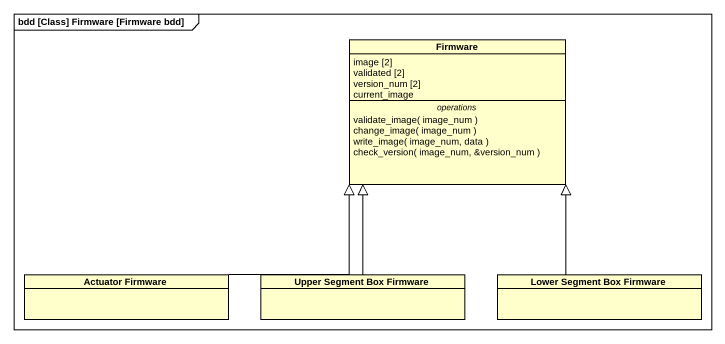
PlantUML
@startuml
mainframe bdd [Class] Firmware [Firmware bdd]
hide circle
hide empty members
class Firmware {
  image [2]
  validated [2]
  version_num [2]
  current_image
  -- operations --
  validate_image( image_num )
  change_image( image_num )
  write_image( image_num, data )
  check_version( image_num, &version_num )
}
class "Actuator Firmware" as Actuator_Firmware
class "Upper Segment Box Firmware" as Upper_Segment_Box_Firmware
class "Lower Segment Box Firmware" as Lower_Segment_Box_Firmware
Actuator_Firmware -right-|> Firmware
Upper_Segment_Box_Firmware -up-|> Firmware
Lower_Segment_Box_Firmware -up-|> Firmware
@enduml
